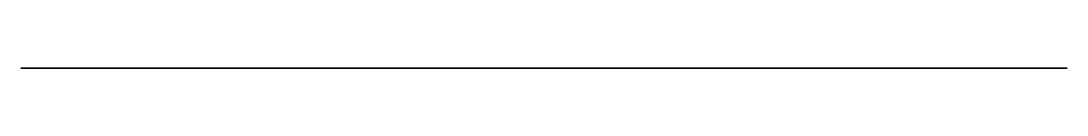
# Model space of a CAD drawing. Header units: millimetres. Extents: x 9.7 to 72.9, y 0 to 0.
import ezdxf

# ---------------------------------------------------------------- set-up
doc = ezdxf.new("R2010")
doc.units = ezdxf.units.MM
doc.layers.get('0').update_dxf_attribs({"color": 173, "true_color": 0x5858e1})

msp = doc.modelspace()

# ---------------------------------------------------------------- linework, layer by layer
at = {"color": 113, "true_color": 0x57e18f}
msp.add_polyline3d([(72.908, 0, -141.955), (72.908, 0, -147.059), (55.522, 0, -147.059), (54.29, 0, -145.601), (28.677, 0, -145.601), (27.108, 0, -147.059), (9.709, 0, -147.059), (9.709, 0, -129.752), (20.048, 0, -129.752), (20.048, 0, -131.229), (20.049, 0, -131.253), (20.051, 0, -131.277), (20.054, 0, -131.3), (20.059, 0, -131.322), (20.065, 0, -131.344), (20.073, 0, -131.365), (20.081, 0, -131.386), (20.091, 0, -131.406), (20.102, 0, -131.426), (20.114, 0, -131.444), (20.127, 0, -131.462), (20.141, 0, -131.479), (20.156, 0, -131.495), (20.172, 0, -131.511), (20.188, 0, -131.525), (20.206, 0, -131.539), (20.224, 0, -131.551), (20.243, 0, -131.563), (20.262, 0, -131.573), (20.282, 0, -131.582), (20.303, 0, -131.591), (20.324, 0, -131.598), (20.346, 0, -131.604), (20.368, 0, -131.608), (20.39, 0, -131.612), (20.413, 0, -131.614), (20.436, 0, -131.615), (20.459, 0, -131.614), (20.482, 0, -131.612), (20.506, 0, -131.609), (20.529, 0, -131.604), (20.553, 0, -131.597), (21.316, 0, -131.387), (22.088, 0, -131.216), (22.869, 0, -131.085), (23.655, 0, -130.994), (24.578, 0, -130.938), (25.501, 0, -130.938), (26.423, 0, -130.993), (27.341, 0, -131.102), (28.251, 0, -131.266), (29.148, 0, -131.484), (30.031, 0, -131.755), (30.897, 0, -132.078), (32.019, 0, -132.514), (36.989, 0, -134.237), (39.516, 0, -134.947), (40.791, 0, -135.244), (42.074, 0, -135.493), (43.385, 0, -135.696), (44.707, 0, -135.851), (46.034, 0, -135.958), (47.359, 0, -136.016), (48.682, 0, -136.026), (50.003, 0, -135.987), (51.322, 0, -135.901), (52.638, 0, -135.766), (52.638, 0, -137.302), (63.818, 0, -137.302), (63.818, 0, -140.241), (64.993, 0, -140.241), (65.091, 0, -140.047), (65.2, 0, -139.859), (65.317, 0, -139.678), (65.442, 0, -139.503), (65.577, 0, -139.336), (65.719, 0, -139.175), (65.869, 0, -139.023), (66.026, 0, -138.878), (66.191, 0, -138.741), (66.362, 0, -138.613), (66.54, 0, -138.494), (66.724, 0, -138.383), (66.914, 0, -138.282), (67.109, 0, -138.19), (67.309, 0, -138.108), (67.515, 0, -138.036), (67.724, 0, -137.975), (67.934, 0, -137.924), (68.147, 0, -137.885), (68.36, 0, -137.856), (68.574, 0, -137.839), (68.788, 0, -137.832), (69.002, 0, -137.837), (69.215, 0, -137.852), (69.427, 0, -137.877), (69.638, 0, -137.914), (69.847, 0, -137.961), (70.054, 0, -138.019), (70.258, 0, -138.087), (70.459, 0, -138.166), (70.656, 0, -138.255), (70.849, 0, -138.355), (70.986, 0, -138.433), (71.119, 0, -138.516), (71.248, 0, -138.604), (71.374, 0, -138.696), (71.496, 0, -138.792), (71.614, 0, -138.893), (71.729, 0, -138.998), (71.839, 0, -139.106), (71.945, 0, -139.219), (72.047, 0, -139.335), (72.144, 0, -139.455), (72.237, 0, -139.578), (72.325, 0, -139.705), (72.409, 0, -139.835), (72.488, 0, -139.968), (72.563, 0, -140.104), (72.614, 0, -140.209), (72.661, 0, -140.316), (72.702, 0, -140.426), (72.739, 0, -140.537), (72.771, 0, -140.649), (72.799, 0, -140.764), (72.844, 0, -140.996), (72.875, 0, -141.232), (72.895, 0, -141.472)], close=True, dxfattribs=at)

doc.saveas('drawing.dxf')
